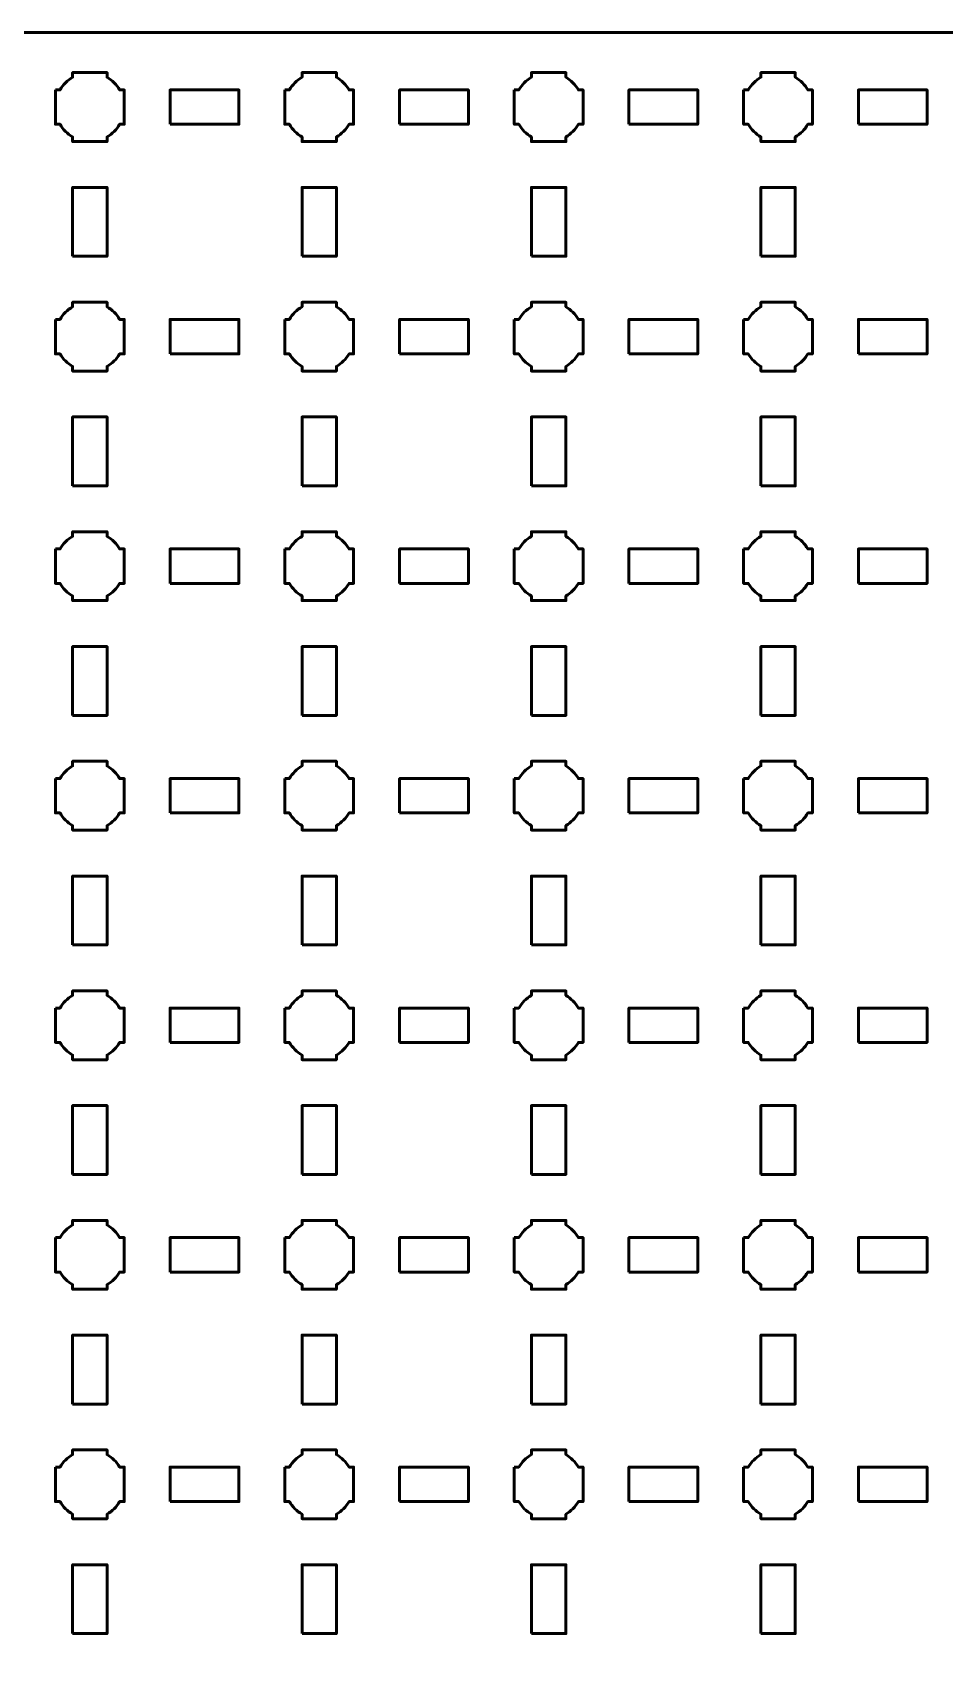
# Model space of a CAD drawing. Header units: centimetres. Extents: x -40.1 to 19.1, y -44.5 to 14.8.
# Drawn here: x 4 to 11.95, y 0.65 to 14.8 of the extents above; entities that cross this region are included whole.
import ezdxf

# ---------------------------------------------------------------- set-up
doc = ezdxf.new("R2010")
doc.units = ezdxf.units.CM
doc.header["$MEASUREMENT"] = 0
doc.layers.add('Layer 1', color=7, linetype='Continuous')

msp = doc.modelspace()

# ---------------------------------------------------------------- linework, layer by layer
at = {"layer": 'Layer 1', "color": 250, "lineweight": 53}
for points in [[(5.2, 14), (5.8, 14), (5.8, 14.3), (5.2, 14.3), (5.2, 14)], [(7.2, 14), (7.8, 14), (7.8, 14.3), (7.2, 14.3), (7.2, 14)], [(9.2, 14), (9.8, 14), (9.8, 14.3), (9.2, 14.3), (9.2, 14)], [(11.2, 14), (11.8, 14), (11.8, 14.3), (11.2, 14.3), (11.2, 14)], [(4.35, 12.85), (4.65, 12.85), (4.65, 13.45), (4.35, 13.45), (4.35, 12.85)], [(6.35, 12.85), (6.65, 12.85), (6.65, 13.45), (6.35, 13.45), (6.35, 12.85)], [(8.35, 12.85), (8.65, 12.85), (8.65, 13.45), (8.35, 13.45), (8.35, 12.85)], [(10.35, 12.85), (10.65, 12.85), (10.65, 13.45), (10.35, 13.45), (10.35, 12.85)], [(5.2, 12), (5.8, 12), (5.8, 12.3), (5.2, 12.3), (5.2, 12)], [(7.2, 12), (7.8, 12), (7.8, 12.3), (7.2, 12.3), (7.2, 12)], [(9.2, 12), (9.8, 12), (9.8, 12.3), (9.2, 12.3), (9.2, 12)], [(11.2, 12), (11.8, 12), (11.8, 12.3), (11.2, 12.3), (11.2, 12)], [(4.35, 10.85), (4.65, 10.85), (4.65, 11.45), (4.35, 11.45), (4.35, 10.85)], [(6.35, 10.85), (6.65, 10.85), (6.65, 11.45), (6.35, 11.45), (6.35, 10.85)], [(8.35, 10.85), (8.65, 10.85), (8.65, 11.45), (8.35, 11.45), (8.35, 10.85)], [(10.35, 10.85), (10.65, 10.85), (10.65, 11.45), (10.35, 11.45), (10.35, 10.85)], [(5.2, 10), (5.8, 10), (5.8, 10.3), (5.2, 10.3), (5.2, 10)], [(7.2, 10), (7.8, 10), (7.8, 10.3), (7.2, 10.3), (7.2, 10)], [(9.2, 10), (9.8, 10), (9.8, 10.3), (9.2, 10.3), (9.2, 10)], [(11.2, 10), (11.8, 10), (11.8, 10.3), (11.2, 10.3), (11.2, 10)], [(4.35, 8.85), (4.65, 8.85), (4.65, 9.45), (4.35, 9.45), (4.35, 8.85)], [(6.35, 8.85), (6.65, 8.85), (6.65, 9.45), (6.35, 9.45), (6.35, 8.85)], [(8.35, 8.85), (8.65, 8.85), (8.65, 9.45), (8.35, 9.45), (8.35, 8.85)], [(10.35, 8.85), (10.65, 8.85), (10.65, 9.45), (10.35, 9.45), (10.35, 8.85)], [(5.2, 8), (5.8, 8), (5.8, 8.3), (5.2, 8.3), (5.2, 8)], [(7.2, 8), (7.8, 8), (7.8, 8.3), (7.2, 8.3), (7.2, 8)], [(9.2, 8), (9.8, 8), (9.8, 8.3), (9.2, 8.3), (9.2, 8)], [(11.2, 8), (11.8, 8), (11.8, 8.3), (11.2, 8.3), (11.2, 8)], [(4.35, 6.85), (4.65, 6.85), (4.65, 7.45), (4.35, 7.45), (4.35, 6.85)], [(6.35, 6.85), (6.65, 6.85), (6.65, 7.45), (6.35, 7.45), (6.35, 6.85)], [(8.35, 6.85), (8.65, 6.85), (8.65, 7.45), (8.35, 7.45), (8.35, 6.85)], [(10.35, 6.85), (10.65, 6.85), (10.65, 7.45), (10.35, 7.45), (10.35, 6.85)], [(5.2, 6), (5.8, 6), (5.8, 6.3), (5.2, 6.3), (5.2, 6)], [(7.2, 6), (7.8, 6), (7.8, 6.3), (7.2, 6.3), (7.2, 6)], [(9.2, 6), (9.8, 6), (9.8, 6.3), (9.2, 6.3), (9.2, 6)], [(11.2, 6), (11.8, 6), (11.8, 6.3), (11.2, 6.3), (11.2, 6)], [(4.35, 4.85), (4.65, 4.85), (4.65, 5.45), (4.35, 5.45), (4.35, 4.85)], [(6.35, 4.85), (6.65, 4.85), (6.65, 5.45), (6.35, 5.45), (6.35, 4.85)], [(8.35, 4.85), (8.65, 4.85), (8.65, 5.45), (8.35, 5.45), (8.35, 4.85)], [(10.35, 4.85), (10.65, 4.85), (10.65, 5.45), (10.35, 5.45), (10.35, 4.85)], [(5.2, 4), (5.8, 4), (5.8, 4.3), (5.2, 4.3), (5.2, 4)], [(7.2, 4), (7.8, 4), (7.8, 4.3), (7.2, 4.3), (7.2, 4)], [(9.2, 4), (9.8, 4), (9.8, 4.3), (9.2, 4.3), (9.2, 4)], [(11.2, 4), (11.8, 4), (11.8, 4.3), (11.2, 4.3), (11.2, 4)], [(4.35, 2.85), (4.65, 2.85), (4.65, 3.45), (4.35, 3.45), (4.35, 2.85)], [(6.35, 2.85), (6.65, 2.85), (6.65, 3.45), (6.35, 3.45), (6.35, 2.85)], [(8.35, 2.85), (8.65, 2.85), (8.65, 3.45), (8.35, 3.45), (8.35, 2.85)], [(10.35, 2.85), (10.65, 2.85), (10.65, 3.45), (10.35, 3.45), (10.35, 2.85)], [(5.2, 2), (5.8, 2), (5.8, 2.3), (5.2, 2.3), (5.2, 2)], [(7.2, 2), (7.8, 2), (7.8, 2.3), (7.2, 2.3), (7.2, 2)], [(9.2, 2), (9.8, 2), (9.8, 2.3), (9.2, 2.3), (9.2, 2)], [(11.2, 2), (11.8, 2), (11.8, 2.3), (11.2, 2.3), (11.2, 2)], [(4.35, 0.85), (4.65, 0.85), (4.65, 1.45), (4.35, 1.45), (4.35, 0.85)], [(6.35, 0.85), (6.65, 0.85), (6.65, 1.45), (6.35, 1.45), (6.35, 0.85)], [(8.35, 0.85), (8.65, 0.85), (8.65, 1.45), (8.35, 1.45), (8.35, 0.85)], [(10.35, 0.85), (10.65, 0.85), (10.65, 1.45), (10.35, 1.45), (10.35, 0.85)]]:
    msp.add_lwpolyline(points, close=True, dxfattribs=at)
msp.add_open_spline([(-40.15, -44), (-40.15, -44), (-40.15, 14.3), (-40.15, 14.3), (-40.15, 14.3), (-40.15, 14.57609), (-39.92609, 14.8), (-39.65, 14.8), (-39.65, 14.8), (-39.65, 14.8), (18.65, 14.8), (18.65, 14.8), (18.65, 14.8), (18.92609, 14.8), (19.15, 14.57609), (19.15, 14.3), (19.15, 14.3), (19.15, 14.3), (19.15, -44), (19.15, -44), (19.15, -44), (19.15, -44.27609), (18.92609, -44.5), (18.65, -44.5), (18.65, -44.5), (18.65, -44.5), (-39.65, -44.5), (-39.65, -44.5), (-39.65, -44.5), (-39.92609, -44.5), (-40.15, -44.27609), (-40.15, -44)], degree=3, knots=[0, 0, 0, 0, 0.125, 0.125, 0.125, 0.125, 0.25, 0.25, 0.25, 0.25, 0.375, 0.375, 0.375, 0.375, 0.5, 0.5, 0.5, 0.5, 0.625, 0.625, 0.625, 0.625, 0.75, 0.75, 0.75, 0.75, 0.875, 0.875, 0.875, 0.875, 1, 1, 1, 1], dxfattribs=at)
at = {"layer": 'Layer 1', "lineweight": 53}
for points in [[(4.2, 14.3), (4.2, 14.3), (4.24015, 14.3), (4.24015, 14.3), (4.24015, 14.3), (4.2665, 14.34553), (4.30447, 14.3835), (4.35, 14.40985), (4.35, 14.40985), (4.35, 14.40985), (4.35, 14.45), (4.35, 14.45), (4.35, 14.45), (4.35, 14.45), (4.5, 14.45), (4.5, 14.45), (4.5, 14.45), (4.5, 14.45), (4.65, 14.45), (4.65, 14.45), (4.65, 14.45), (4.65, 14.45), (4.65, 14.40985), (4.65, 14.40985), (4.65, 14.40985), (4.69553, 14.3835), (4.7335, 14.34553), (4.75985, 14.3), (4.75985, 14.3), (4.75985, 14.3), (4.8, 14.3), (4.8, 14.3), (4.8, 14.3), (4.8, 14.3), (4.8, 14.15), (4.8, 14.15), (4.8, 14.15), (4.8, 14.15), (4.8, 14), (4.8, 14), (4.8, 14), (4.8, 14), (4.75985, 14), (4.75985, 14), (4.75985, 14), (4.7335, 13.95447), (4.69553, 13.9165), (4.65, 13.89015), (4.65, 13.89015), (4.65, 13.89015), (4.65, 13.85), (4.65, 13.85), (4.65, 13.85), (4.65, 13.85), (4.5, 13.85), (4.5, 13.85), (4.5, 13.85), (4.5, 13.85), (4.35, 13.85), (4.35, 13.85), (4.35, 13.85), (4.35, 13.85), (4.35, 13.89015), (4.35, 13.89015), (4.35, 13.89015), (4.30447, 13.9165), (4.2665, 13.95447), (4.24015, 14), (4.24015, 14), (4.24015, 14), (4.2, 14), (4.2, 14), (4.2, 14), (4.2, 14), (4.2, 14.15), (4.2, 14.15), (4.2, 14.15), (4.2, 14.15), (4.2, 14.3), (4.2, 14.3)], [(6.2, 14.3), (6.2, 14.3), (6.24015, 14.3), (6.24015, 14.3), (6.24015, 14.3), (6.2665, 14.34553), (6.30447, 14.3835), (6.35, 14.40985), (6.35, 14.40985), (6.35, 14.40985), (6.35, 14.45), (6.35, 14.45), (6.35, 14.45), (6.35, 14.45), (6.5, 14.45), (6.5, 14.45), (6.5, 14.45), (6.5, 14.45), (6.65, 14.45), (6.65, 14.45), (6.65, 14.45), (6.65, 14.45), (6.65, 14.40985), (6.65, 14.40985), (6.65, 14.40985), (6.69553, 14.3835), (6.7335, 14.34553), (6.75985, 14.3), (6.75985, 14.3), (6.75985, 14.3), (6.8, 14.3), (6.8, 14.3), (6.8, 14.3), (6.8, 14.3), (6.8, 14.15), (6.8, 14.15), (6.8, 14.15), (6.8, 14.15), (6.8, 14), (6.8, 14), (6.8, 14), (6.8, 14), (6.75985, 14), (6.75985, 14), (6.75985, 14), (6.7335, 13.95447), (6.69553, 13.9165), (6.65, 13.89015), (6.65, 13.89015), (6.65, 13.89015), (6.65, 13.85), (6.65, 13.85), (6.65, 13.85), (6.65, 13.85), (6.5, 13.85), (6.5, 13.85), (6.5, 13.85), (6.5, 13.85), (6.35, 13.85), (6.35, 13.85), (6.35, 13.85), (6.35, 13.85), (6.35, 13.89015), (6.35, 13.89015), (6.35, 13.89015), (6.30447, 13.9165), (6.2665, 13.95447), (6.24015, 14), (6.24015, 14), (6.24015, 14), (6.2, 14), (6.2, 14), (6.2, 14), (6.2, 14), (6.2, 14.15), (6.2, 14.15), (6.2, 14.15), (6.2, 14.15), (6.2, 14.3), (6.2, 14.3)], [(8.2, 14.3), (8.2, 14.3), (8.24015, 14.3), (8.24015, 14.3), (8.24015, 14.3), (8.2665, 14.34553), (8.30447, 14.3835), (8.35, 14.40985), (8.35, 14.40985), (8.35, 14.40985), (8.35, 14.45), (8.35, 14.45), (8.35, 14.45), (8.35, 14.45), (8.5, 14.45), (8.5, 14.45), (8.5, 14.45), (8.5, 14.45), (8.65, 14.45), (8.65, 14.45), (8.65, 14.45), (8.65, 14.45), (8.65, 14.40985), (8.65, 14.40985), (8.65, 14.40985), (8.69553, 14.3835), (8.7335, 14.34553), (8.75985, 14.3), (8.75985, 14.3), (8.75985, 14.3), (8.8, 14.3), (8.8, 14.3), (8.8, 14.3), (8.8, 14.3), (8.8, 14.15), (8.8, 14.15), (8.8, 14.15), (8.8, 14.15), (8.8, 14), (8.8, 14), (8.8, 14), (8.8, 14), (8.75985, 14), (8.75985, 14), (8.75985, 14), (8.7335, 13.95447), (8.69553, 13.9165), (8.65, 13.89015), (8.65, 13.89015), (8.65, 13.89015), (8.65, 13.85), (8.65, 13.85), (8.65, 13.85), (8.65, 13.85), (8.5, 13.85), (8.5, 13.85), (8.5, 13.85), (8.5, 13.85), (8.35, 13.85), (8.35, 13.85), (8.35, 13.85), (8.35, 13.85), (8.35, 13.89015), (8.35, 13.89015), (8.35, 13.89015), (8.30447, 13.9165), (8.2665, 13.95447), (8.24015, 14), (8.24015, 14), (8.24015, 14), (8.2, 14), (8.2, 14), (8.2, 14), (8.2, 14), (8.2, 14.15), (8.2, 14.15), (8.2, 14.15), (8.2, 14.15), (8.2, 14.3), (8.2, 14.3)], [(10.2, 14.3), (10.2, 14.3), (10.24015, 14.3), (10.24015, 14.3), (10.24015, 14.3), (10.2665, 14.34553), (10.30447, 14.3835), (10.35, 14.40985), (10.35, 14.40985), (10.35, 14.40985), (10.35, 14.45), (10.35, 14.45), (10.35, 14.45), (10.35, 14.45), (10.5, 14.45), (10.5, 14.45), (10.5, 14.45), (10.5, 14.45), (10.65, 14.45), (10.65, 14.45), (10.65, 14.45), (10.65, 14.45), (10.65, 14.40985), (10.65, 14.40985), (10.65, 14.40985), (10.69553, 14.3835), (10.7335, 14.34553), (10.75985, 14.3), (10.75985, 14.3), (10.75985, 14.3), (10.8, 14.3), (10.8, 14.3), (10.8, 14.3), (10.8, 14.3), (10.8, 14.15), (10.8, 14.15), (10.8, 14.15), (10.8, 14.15), (10.8, 14), (10.8, 14), (10.8, 14), (10.8, 14), (10.75985, 14), (10.75985, 14), (10.75985, 14), (10.7335, 13.95447), (10.69553, 13.9165), (10.65, 13.89015), (10.65, 13.89015), (10.65, 13.89015), (10.65, 13.85), (10.65, 13.85), (10.65, 13.85), (10.65, 13.85), (10.5, 13.85), (10.5, 13.85), (10.5, 13.85), (10.5, 13.85), (10.35, 13.85), (10.35, 13.85), (10.35, 13.85), (10.35, 13.85), (10.35, 13.89015), (10.35, 13.89015), (10.35, 13.89015), (10.30447, 13.9165), (10.2665, 13.95447), (10.24015, 14), (10.24015, 14), (10.24015, 14), (10.2, 14), (10.2, 14), (10.2, 14), (10.2, 14), (10.2, 14.15), (10.2, 14.15), (10.2, 14.15), (10.2, 14.15), (10.2, 14.3), (10.2, 14.3)], [(4.2, 12.3), (4.2, 12.3), (4.24015, 12.3), (4.24015, 12.3), (4.24015, 12.3), (4.2665, 12.34553), (4.30447, 12.3835), (4.35, 12.40985), (4.35, 12.40985), (4.35, 12.40985), (4.35, 12.45), (4.35, 12.45), (4.35, 12.45), (4.35, 12.45), (4.5, 12.45), (4.5, 12.45), (4.5, 12.45), (4.5, 12.45), (4.65, 12.45), (4.65, 12.45), (4.65, 12.45), (4.65, 12.45), (4.65, 12.40985), (4.65, 12.40985), (4.65, 12.40985), (4.69553, 12.3835), (4.7335, 12.34553), (4.75985, 12.3), (4.75985, 12.3), (4.75985, 12.3), (4.8, 12.3), (4.8, 12.3), (4.8, 12.3), (4.8, 12.3), (4.8, 12.15), (4.8, 12.15), (4.8, 12.15), (4.8, 12.15), (4.8, 12), (4.8, 12), (4.8, 12), (4.8, 12), (4.75985, 12), (4.75985, 12), (4.75985, 12), (4.7335, 11.95447), (4.69553, 11.9165), (4.65, 11.89015), (4.65, 11.89015), (4.65, 11.89015), (4.65, 11.85), (4.65, 11.85), (4.65, 11.85), (4.65, 11.85), (4.5, 11.85), (4.5, 11.85), (4.5, 11.85), (4.5, 11.85), (4.35, 11.85), (4.35, 11.85), (4.35, 11.85), (4.35, 11.85), (4.35, 11.89015), (4.35, 11.89015), (4.35, 11.89015), (4.30447, 11.9165), (4.2665, 11.95447), (4.24015, 12), (4.24015, 12), (4.24015, 12), (4.2, 12), (4.2, 12), (4.2, 12), (4.2, 12), (4.2, 12.15), (4.2, 12.15), (4.2, 12.15), (4.2, 12.15), (4.2, 12.3), (4.2, 12.3)], [(6.2, 12.3), (6.2, 12.3), (6.24015, 12.3), (6.24015, 12.3), (6.24015, 12.3), (6.2665, 12.34553), (6.30447, 12.3835), (6.35, 12.40985), (6.35, 12.40985), (6.35, 12.40985), (6.35, 12.45), (6.35, 12.45), (6.35, 12.45), (6.35, 12.45), (6.5, 12.45), (6.5, 12.45), (6.5, 12.45), (6.5, 12.45), (6.65, 12.45), (6.65, 12.45), (6.65, 12.45), (6.65, 12.45), (6.65, 12.40985), (6.65, 12.40985), (6.65, 12.40985), (6.69553, 12.3835), (6.7335, 12.34553), (6.75985, 12.3), (6.75985, 12.3), (6.75985, 12.3), (6.8, 12.3), (6.8, 12.3), (6.8, 12.3), (6.8, 12.3), (6.8, 12.15), (6.8, 12.15), (6.8, 12.15), (6.8, 12.15), (6.8, 12), (6.8, 12), (6.8, 12), (6.8, 12), (6.75985, 12), (6.75985, 12), (6.75985, 12), (6.7335, 11.95447), (6.69553, 11.9165), (6.65, 11.89015), (6.65, 11.89015), (6.65, 11.89015), (6.65, 11.85), (6.65, 11.85), (6.65, 11.85), (6.65, 11.85), (6.5, 11.85), (6.5, 11.85), (6.5, 11.85), (6.5, 11.85), (6.35, 11.85), (6.35, 11.85), (6.35, 11.85), (6.35, 11.85), (6.35, 11.89015), (6.35, 11.89015), (6.35, 11.89015), (6.30447, 11.9165), (6.2665, 11.95447), (6.24015, 12), (6.24015, 12), (6.24015, 12), (6.2, 12), (6.2, 12), (6.2, 12), (6.2, 12), (6.2, 12.15), (6.2, 12.15), (6.2, 12.15), (6.2, 12.15), (6.2, 12.3), (6.2, 12.3)], [(8.2, 12.3), (8.2, 12.3), (8.24015, 12.3), (8.24015, 12.3), (8.24015, 12.3), (8.2665, 12.34553), (8.30447, 12.3835), (8.35, 12.40985), (8.35, 12.40985), (8.35, 12.40985), (8.35, 12.45), (8.35, 12.45), (8.35, 12.45), (8.35, 12.45), (8.5, 12.45), (8.5, 12.45), (8.5, 12.45), (8.5, 12.45), (8.65, 12.45), (8.65, 12.45), (8.65, 12.45), (8.65, 12.45), (8.65, 12.40985), (8.65, 12.40985), (8.65, 12.40985), (8.69553, 12.3835), (8.7335, 12.34553), (8.75985, 12.3), (8.75985, 12.3), (8.75985, 12.3), (8.8, 12.3), (8.8, 12.3), (8.8, 12.3), (8.8, 12.3), (8.8, 12.15), (8.8, 12.15), (8.8, 12.15), (8.8, 12.15), (8.8, 12), (8.8, 12), (8.8, 12), (8.8, 12), (8.75985, 12), (8.75985, 12), (8.75985, 12), (8.7335, 11.95447), (8.69553, 11.9165), (8.65, 11.89015), (8.65, 11.89015), (8.65, 11.89015), (8.65, 11.85), (8.65, 11.85), (8.65, 11.85), (8.65, 11.85), (8.5, 11.85), (8.5, 11.85), (8.5, 11.85), (8.5, 11.85), (8.35, 11.85), (8.35, 11.85), (8.35, 11.85), (8.35, 11.85), (8.35, 11.89015), (8.35, 11.89015), (8.35, 11.89015), (8.30447, 11.9165), (8.2665, 11.95447), (8.24015, 12), (8.24015, 12), (8.24015, 12), (8.2, 12), (8.2, 12), (8.2, 12), (8.2, 12), (8.2, 12.15), (8.2, 12.15), (8.2, 12.15), (8.2, 12.15), (8.2, 12.3), (8.2, 12.3)], [(10.2, 12.3), (10.2, 12.3), (10.24015, 12.3), (10.24015, 12.3), (10.24015, 12.3), (10.2665, 12.34553), (10.30447, 12.3835), (10.35, 12.40985), (10.35, 12.40985), (10.35, 12.40985), (10.35, 12.45), (10.35, 12.45), (10.35, 12.45), (10.35, 12.45), (10.5, 12.45), (10.5, 12.45), (10.5, 12.45), (10.5, 12.45), (10.65, 12.45), (10.65, 12.45), (10.65, 12.45), (10.65, 12.45), (10.65, 12.40985), (10.65, 12.40985), (10.65, 12.40985), (10.69553, 12.3835), (10.7335, 12.34553), (10.75985, 12.3), (10.75985, 12.3), (10.75985, 12.3), (10.8, 12.3), (10.8, 12.3), (10.8, 12.3), (10.8, 12.3), (10.8, 12.15), (10.8, 12.15), (10.8, 12.15), (10.8, 12.15), (10.8, 12), (10.8, 12), (10.8, 12), (10.8, 12), (10.75985, 12), (10.75985, 12), (10.75985, 12), (10.7335, 11.95447), (10.69553, 11.9165), (10.65, 11.89015), (10.65, 11.89015), (10.65, 11.89015), (10.65, 11.85), (10.65, 11.85), (10.65, 11.85), (10.65, 11.85), (10.5, 11.85), (10.5, 11.85), (10.5, 11.85), (10.5, 11.85), (10.35, 11.85), (10.35, 11.85), (10.35, 11.85), (10.35, 11.85), (10.35, 11.89015), (10.35, 11.89015), (10.35, 11.89015), (10.30447, 11.9165), (10.2665, 11.95447), (10.24015, 12), (10.24015, 12), (10.24015, 12), (10.2, 12), (10.2, 12), (10.2, 12), (10.2, 12), (10.2, 12.15), (10.2, 12.15), (10.2, 12.15), (10.2, 12.15), (10.2, 12.3), (10.2, 12.3)], [(4.2, 10.3), (4.2, 10.3), (4.24015, 10.3), (4.24015, 10.3), (4.24015, 10.3), (4.2665, 10.34553), (4.30447, 10.3835), (4.35, 10.40985), (4.35, 10.40985), (4.35, 10.40985), (4.35, 10.45), (4.35, 10.45), (4.35, 10.45), (4.35, 10.45), (4.5, 10.45), (4.5, 10.45), (4.5, 10.45), (4.5, 10.45), (4.65, 10.45), (4.65, 10.45), (4.65, 10.45), (4.65, 10.45), (4.65, 10.40985), (4.65, 10.40985), (4.65, 10.40985), (4.69553, 10.3835), (4.7335, 10.34553), (4.75985, 10.3), (4.75985, 10.3), (4.75985, 10.3), (4.8, 10.3), (4.8, 10.3), (4.8, 10.3), (4.8, 10.3), (4.8, 10.15), (4.8, 10.15), (4.8, 10.15), (4.8, 10.15), (4.8, 10), (4.8, 10), (4.8, 10), (4.8, 10), (4.75985, 10), (4.75985, 10), (4.75985, 10), (4.7335, 9.95447), (4.69553, 9.9165), (4.65, 9.89015), (4.65, 9.89015), (4.65, 9.89015), (4.65, 9.85), (4.65, 9.85), (4.65, 9.85), (4.65, 9.85), (4.5, 9.85), (4.5, 9.85), (4.5, 9.85), (4.5, 9.85), (4.35, 9.85), (4.35, 9.85), (4.35, 9.85), (4.35, 9.85), (4.35, 9.89015), (4.35, 9.89015), (4.35, 9.89015), (4.30447, 9.9165), (4.2665, 9.95447), (4.24015, 10), (4.24015, 10), (4.24015, 10), (4.2, 10), (4.2, 10), (4.2, 10), (4.2, 10), (4.2, 10.15), (4.2, 10.15), (4.2, 10.15), (4.2, 10.15), (4.2, 10.3), (4.2, 10.3)], [(6.2, 10.3), (6.2, 10.3), (6.24015, 10.3), (6.24015, 10.3), (6.24015, 10.3), (6.2665, 10.34553), (6.30447, 10.3835), (6.35, 10.40985), (6.35, 10.40985), (6.35, 10.40985), (6.35, 10.45), (6.35, 10.45), (6.35, 10.45), (6.35, 10.45), (6.5, 10.45), (6.5, 10.45), (6.5, 10.45), (6.5, 10.45), (6.65, 10.45), (6.65, 10.45), (6.65, 10.45), (6.65, 10.45), (6.65, 10.40985), (6.65, 10.40985), (6.65, 10.40985), (6.69553, 10.3835), (6.7335, 10.34553), (6.75985, 10.3), (6.75985, 10.3), (6.75985, 10.3), (6.8, 10.3), (6.8, 10.3), (6.8, 10.3), (6.8, 10.3), (6.8, 10.15), (6.8, 10.15), (6.8, 10.15), (6.8, 10.15), (6.8, 10), (6.8, 10), (6.8, 10), (6.8, 10), (6.75985, 10), (6.75985, 10), (6.75985, 10), (6.7335, 9.95447), (6.69553, 9.9165), (6.65, 9.89015), (6.65, 9.89015), (6.65, 9.89015), (6.65, 9.85), (6.65, 9.85), (6.65, 9.85), (6.65, 9.85), (6.5, 9.85), (6.5, 9.85), (6.5, 9.85), (6.5, 9.85), (6.35, 9.85), (6.35, 9.85), (6.35, 9.85), (6.35, 9.85), (6.35, 9.89015), (6.35, 9.89015), (6.35, 9.89015), (6.30447, 9.9165), (6.2665, 9.95447), (6.24015, 10), (6.24015, 10), (6.24015, 10), (6.2, 10), (6.2, 10), (6.2, 10), (6.2, 10), (6.2, 10.15), (6.2, 10.15), (6.2, 10.15), (6.2, 10.15), (6.2, 10.3), (6.2, 10.3)], [(8.2, 10.3), (8.2, 10.3), (8.24015, 10.3), (8.24015, 10.3), (8.24015, 10.3), (8.2665, 10.34553), (8.30447, 10.3835), (8.35, 10.40985), (8.35, 10.40985), (8.35, 10.40985), (8.35, 10.45), (8.35, 10.45), (8.35, 10.45), (8.35, 10.45), (8.5, 10.45), (8.5, 10.45), (8.5, 10.45), (8.5, 10.45), (8.65, 10.45), (8.65, 10.45), (8.65, 10.45), (8.65, 10.45), (8.65, 10.40985), (8.65, 10.40985), (8.65, 10.40985), (8.69553, 10.3835), (8.7335, 10.34553), (8.75985, 10.3), (8.75985, 10.3), (8.75985, 10.3), (8.8, 10.3), (8.8, 10.3), (8.8, 10.3), (8.8, 10.3), (8.8, 10.15), (8.8, 10.15), (8.8, 10.15), (8.8, 10.15), (8.8, 10), (8.8, 10), (8.8, 10), (8.8, 10), (8.75985, 10), (8.75985, 10), (8.75985, 10), (8.7335, 9.95447), (8.69553, 9.9165), (8.65, 9.89015), (8.65, 9.89015), (8.65, 9.89015), (8.65, 9.85), (8.65, 9.85), (8.65, 9.85), (8.65, 9.85), (8.5, 9.85), (8.5, 9.85), (8.5, 9.85), (8.5, 9.85), (8.35, 9.85), (8.35, 9.85), (8.35, 9.85), (8.35, 9.85), (8.35, 9.89015), (8.35, 9.89015), (8.35, 9.89015), (8.30447, 9.9165), (8.2665, 9.95447), (8.24015, 10), (8.24015, 10), (8.24015, 10), (8.2, 10), (8.2, 10), (8.2, 10), (8.2, 10), (8.2, 10.15), (8.2, 10.15), (8.2, 10.15), (8.2, 10.15), (8.2, 10.3), (8.2, 10.3)], [(10.2, 10.3), (10.2, 10.3), (10.24015, 10.3), (10.24015, 10.3), (10.24015, 10.3), (10.2665, 10.34553), (10.30447, 10.3835), (10.35, 10.40985), (10.35, 10.40985), (10.35, 10.40985), (10.35, 10.45), (10.35, 10.45), (10.35, 10.45), (10.35, 10.45), (10.5, 10.45), (10.5, 10.45), (10.5, 10.45), (10.5, 10.45), (10.65, 10.45), (10.65, 10.45), (10.65, 10.45), (10.65, 10.45), (10.65, 10.40985), (10.65, 10.40985), (10.65, 10.40985), (10.69553, 10.3835), (10.7335, 10.34553), (10.75985, 10.3), (10.75985, 10.3), (10.75985, 10.3), (10.8, 10.3), (10.8, 10.3), (10.8, 10.3), (10.8, 10.3), (10.8, 10.15), (10.8, 10.15), (10.8, 10.15), (10.8, 10.15), (10.8, 10), (10.8, 10), (10.8, 10), (10.8, 10), (10.75985, 10), (10.75985, 10), (10.75985, 10), (10.7335, 9.95447), (10.69553, 9.9165), (10.65, 9.89015), (10.65, 9.89015), (10.65, 9.89015), (10.65, 9.85), (10.65, 9.85), (10.65, 9.85), (10.65, 9.85), (10.5, 9.85), (10.5, 9.85), (10.5, 9.85), (10.5, 9.85), (10.35, 9.85), (10.35, 9.85), (10.35, 9.85), (10.35, 9.85), (10.35, 9.89015), (10.35, 9.89015), (10.35, 9.89015), (10.30447, 9.9165), (10.2665, 9.95447), (10.24015, 10), (10.24015, 10), (10.24015, 10), (10.2, 10), (10.2, 10), (10.2, 10), (10.2, 10), (10.2, 10.15), (10.2, 10.15), (10.2, 10.15), (10.2, 10.15), (10.2, 10.3), (10.2, 10.3)], [(4.2, 8.3), (4.2, 8.3), (4.24015, 8.3), (4.24015, 8.3), (4.24015, 8.3), (4.2665, 8.34553), (4.30447, 8.3835), (4.35, 8.40985), (4.35, 8.40985), (4.35, 8.40985), (4.35, 8.45), (4.35, 8.45), (4.35, 8.45), (4.35, 8.45), (4.5, 8.45), (4.5, 8.45), (4.5, 8.45), (4.5, 8.45), (4.65, 8.45), (4.65, 8.45), (4.65, 8.45), (4.65, 8.45), (4.65, 8.40985), (4.65, 8.40985), (4.65, 8.40985), (4.69553, 8.3835), (4.7335, 8.34553), (4.75985, 8.3), (4.75985, 8.3), (4.75985, 8.3), (4.8, 8.3), (4.8, 8.3), (4.8, 8.3), (4.8, 8.3), (4.8, 8.15), (4.8, 8.15), (4.8, 8.15), (4.8, 8.15), (4.8, 8), (4.8, 8), (4.8, 8), (4.8, 8), (4.75985, 8), (4.75985, 8), (4.75985, 8), (4.7335, 7.95447), (4.69553, 7.9165), (4.65, 7.89015), (4.65, 7.89015), (4.65, 7.89015), (4.65, 7.85), (4.65, 7.85), (4.65, 7.85), (4.65, 7.85), (4.5, 7.85), (4.5, 7.85), (4.5, 7.85), (4.5, 7.85), (4.35, 7.85), (4.35, 7.85), (4.35, 7.85), (4.35, 7.85), (4.35, 7.89015), (4.35, 7.89015), (4.35, 7.89015), (4.30447, 7.9165), (4.2665, 7.95447), (4.24015, 8), (4.24015, 8), (4.24015, 8), (4.2, 8), (4.2, 8), (4.2, 8), (4.2, 8), (4.2, 8.15), (4.2, 8.15), (4.2, 8.15), (4.2, 8.15), (4.2, 8.3), (4.2, 8.3)], [(6.2, 8.3), (6.2, 8.3), (6.24015, 8.3), (6.24015, 8.3), (6.24015, 8.3), (6.2665, 8.34553), (6.30447, 8.3835), (6.35, 8.40985), (6.35, 8.40985), (6.35, 8.40985), (6.35, 8.45), (6.35, 8.45), (6.35, 8.45), (6.35, 8.45), (6.5, 8.45), (6.5, 8.45), (6.5, 8.45), (6.5, 8.45), (6.65, 8.45), (6.65, 8.45), (6.65, 8.45), (6.65, 8.45), (6.65, 8.40985), (6.65, 8.40985), (6.65, 8.40985), (6.69553, 8.3835), (6.7335, 8.34553), (6.75985, 8.3), (6.75985, 8.3), (6.75985, 8.3), (6.8, 8.3), (6.8, 8.3), (6.8, 8.3), (6.8, 8.3), (6.8, 8.15), (6.8, 8.15), (6.8, 8.15), (6.8, 8.15), (6.8, 8), (6.8, 8), (6.8, 8), (6.8, 8), (6.75985, 8), (6.75985, 8), (6.75985, 8), (6.7335, 7.95447), (6.69553, 7.9165), (6.65, 7.89015), (6.65, 7.89015), (6.65, 7.89015), (6.65, 7.85), (6.65, 7.85), (6.65, 7.85), (6.65, 7.85), (6.5, 7.85), (6.5, 7.85), (6.5, 7.85), (6.5, 7.85), (6.35, 7.85), (6.35, 7.85), (6.35, 7.85), (6.35, 7.85), (6.35, 7.89015), (6.35, 7.89015), (6.35, 7.89015), (6.30447, 7.9165), (6.2665, 7.95447), (6.24015, 8), (6.24015, 8), (6.24015, 8), (6.2, 8), (6.2, 8), (6.2, 8), (6.2, 8), (6.2, 8.15), (6.2, 8.15), (6.2, 8.15), (6.2, 8.15), (6.2, 8.3), (6.2, 8.3)], [(8.2, 8.3), (8.2, 8.3), (8.24015, 8.3), (8.24015, 8.3), (8.24015, 8.3), (8.2665, 8.34553), (8.30447, 8.3835), (8.35, 8.40985), (8.35, 8.40985), (8.35, 8.40985), (8.35, 8.45), (8.35, 8.45), (8.35, 8.45), (8.35, 8.45), (8.5, 8.45), (8.5, 8.45), (8.5, 8.45), (8.5, 8.45), (8.65, 8.45), (8.65, 8.45), (8.65, 8.45), (8.65, 8.45), (8.65, 8.40985), (8.65, 8.40985), (8.65, 8.40985), (8.69553, 8.3835), (8.7335, 8.34553), (8.75985, 8.3), (8.75985, 8.3), (8.75985, 8.3), (8.8, 8.3), (8.8, 8.3), (8.8, 8.3), (8.8, 8.3), (8.8, 8.15), (8.8, 8.15), (8.8, 8.15), (8.8, 8.15), (8.8, 8), (8.8, 8), (8.8, 8), (8.8, 8), (8.75985, 8), (8.75985, 8), (8.75985, 8), (8.7335, 7.95447), (8.69553, 7.9165), (8.65, 7.89015), (8.65, 7.89015), (8.65, 7.89015), (8.65, 7.85), (8.65, 7.85), (8.65, 7.85), (8.65, 7.85), (8.5, 7.85), (8.5, 7.85), (8.5, 7.85), (8.5, 7.85), (8.35, 7.85), (8.35, 7.85), (8.35, 7.85), (8.35, 7.85), (8.35, 7.89015), (8.35, 7.89015), (8.35, 7.89015), (8.30447, 7.9165), (8.2665, 7.95447), (8.24015, 8), (8.24015, 8), (8.24015, 8), (8.2, 8), (8.2, 8), (8.2, 8), (8.2, 8), (8.2, 8.15), (8.2, 8.15), (8.2, 8.15), (8.2, 8.15), (8.2, 8.3), (8.2, 8.3)], [(10.2, 8.3), (10.2, 8.3), (10.24015, 8.3), (10.24015, 8.3), (10.24015, 8.3), (10.2665, 8.34553), (10.30447, 8.3835), (10.35, 8.40985), (10.35, 8.40985), (10.35, 8.40985), (10.35, 8.45), (10.35, 8.45), (10.35, 8.45), (10.35, 8.45), (10.5, 8.45), (10.5, 8.45), (10.5, 8.45), (10.5, 8.45), (10.65, 8.45), (10.65, 8.45), (10.65, 8.45), (10.65, 8.45), (10.65, 8.40985), (10.65, 8.40985), (10.65, 8.40985), (10.69553, 8.3835), (10.7335, 8.34553), (10.75985, 8.3), (10.75985, 8.3), (10.75985, 8.3), (10.8, 8.3), (10.8, 8.3), (10.8, 8.3), (10.8, 8.3), (10.8, 8.15), (10.8, 8.15), (10.8, 8.15), (10.8, 8.15), (10.8, 8), (10.8, 8), (10.8, 8), (10.8, 8), (10.75985, 8), (10.75985, 8), (10.75985, 8), (10.7335, 7.95447), (10.69553, 7.9165), (10.65, 7.89015), (10.65, 7.89015), (10.65, 7.89015), (10.65, 7.85), (10.65, 7.85), (10.65, 7.85), (10.65, 7.85), (10.5, 7.85), (10.5, 7.85), (10.5, 7.85), (10.5, 7.85), (10.35, 7.85), (10.35, 7.85), (10.35, 7.85), (10.35, 7.85), (10.35, 7.89015), (10.35, 7.89015), (10.35, 7.89015), (10.30447, 7.9165), (10.2665, 7.95447), (10.24015, 8), (10.24015, 8), (10.24015, 8), (10.2, 8), (10.2, 8), (10.2, 8), (10.2, 8), (10.2, 8.15), (10.2, 8.15), (10.2, 8.15), (10.2, 8.15), (10.2, 8.3), (10.2, 8.3)], [(4.2, 6.3), (4.2, 6.3), (4.24015, 6.3), (4.24015, 6.3), (4.24015, 6.3), (4.2665, 6.34553), (4.30447, 6.3835), (4.35, 6.40985), (4.35, 6.40985), (4.35, 6.40985), (4.35, 6.45), (4.35, 6.45), (4.35, 6.45), (4.35, 6.45), (4.5, 6.45), (4.5, 6.45), (4.5, 6.45), (4.5, 6.45), (4.65, 6.45), (4.65, 6.45), (4.65, 6.45), (4.65, 6.45), (4.65, 6.40985), (4.65, 6.40985), (4.65, 6.40985), (4.69553, 6.3835), (4.7335, 6.34553), (4.75985, 6.3), (4.75985, 6.3), (4.75985, 6.3), (4.8, 6.3), (4.8, 6.3), (4.8, 6.3), (4.8, 6.3), (4.8, 6.15), (4.8, 6.15), (4.8, 6.15), (4.8, 6.15), (4.8, 6), (4.8, 6), (4.8, 6), (4.8, 6), (4.75985, 6), (4.75985, 6), (4.75985, 6), (4.7335, 5.95447), (4.69553, 5.9165), (4.65, 5.89015), (4.65, 5.89015), (4.65, 5.89015), (4.65, 5.85), (4.65, 5.85), (4.65, 5.85), (4.65, 5.85), (4.5, 5.85), (4.5, 5.85), (4.5, 5.85), (4.5, 5.85), (4.35, 5.85), (4.35, 5.85), (4.35, 5.85), (4.35, 5.85), (4.35, 5.89015), (4.35, 5.89015), (4.35, 5.89015), (4.30447, 5.9165), (4.2665, 5.95447), (4.24015, 6), (4.24015, 6), (4.24015, 6), (4.2, 6), (4.2, 6), (4.2, 6), (4.2, 6), (4.2, 6.15), (4.2, 6.15), (4.2, 6.15), (4.2, 6.15), (4.2, 6.3), (4.2, 6.3)], [(6.2, 6.3), (6.2, 6.3), (6.24015, 6.3), (6.24015, 6.3), (6.24015, 6.3), (6.2665, 6.34553), (6.30447, 6.3835), (6.35, 6.40985), (6.35, 6.40985), (6.35, 6.40985), (6.35, 6.45), (6.35, 6.45), (6.35, 6.45), (6.35, 6.45), (6.5, 6.45), (6.5, 6.45), (6.5, 6.45), (6.5, 6.45), (6.65, 6.45), (6.65, 6.45), (6.65, 6.45), (6.65, 6.45), (6.65, 6.40985), (6.65, 6.40985), (6.65, 6.40985), (6.69553, 6.3835), (6.7335, 6.34553), (6.75985, 6.3), (6.75985, 6.3), (6.75985, 6.3), (6.8, 6.3), (6.8, 6.3), (6.8, 6.3), (6.8, 6.3), (6.8, 6.15), (6.8, 6.15), (6.8, 6.15), (6.8, 6.15), (6.8, 6), (6.8, 6), (6.8, 6), (6.8, 6), (6.75985, 6), (6.75985, 6), (6.75985, 6), (6.7335, 5.95447), (6.69553, 5.9165), (6.65, 5.89015), (6.65, 5.89015), (6.65, 5.89015), (6.65, 5.85), (6.65, 5.85), (6.65, 5.85), (6.65, 5.85), (6.5, 5.85), (6.5, 5.85), (6.5, 5.85), (6.5, 5.85), (6.35, 5.85), (6.35, 5.85), (6.35, 5.85), (6.35, 5.85), (6.35, 5.89015), (6.35, 5.89015), (6.35, 5.89015), (6.30447, 5.9165), (6.2665, 5.95447), (6.24015, 6), (6.24015, 6), (6.24015, 6), (6.2, 6), (6.2, 6), (6.2, 6), (6.2, 6), (6.2, 6.15), (6.2, 6.15), (6.2, 6.15), (6.2, 6.15), (6.2, 6.3), (6.2, 6.3)], [(8.2, 6.3), (8.2, 6.3), (8.24015, 6.3), (8.24015, 6.3), (8.24015, 6.3), (8.2665, 6.34553), (8.30447, 6.3835), (8.35, 6.40985), (8.35, 6.40985), (8.35, 6.40985), (8.35, 6.45), (8.35, 6.45), (8.35, 6.45), (8.35, 6.45), (8.5, 6.45), (8.5, 6.45), (8.5, 6.45), (8.5, 6.45), (8.65, 6.45), (8.65, 6.45), (8.65, 6.45), (8.65, 6.45), (8.65, 6.40985), (8.65, 6.40985), (8.65, 6.40985), (8.69553, 6.3835), (8.7335, 6.34553), (8.75985, 6.3), (8.75985, 6.3), (8.75985, 6.3), (8.8, 6.3), (8.8, 6.3), (8.8, 6.3), (8.8, 6.3), (8.8, 6.15), (8.8, 6.15), (8.8, 6.15), (8.8, 6.15), (8.8, 6), (8.8, 6), (8.8, 6), (8.8, 6), (8.75985, 6), (8.75985, 6), (8.75985, 6), (8.7335, 5.95447), (8.69553, 5.9165), (8.65, 5.89015), (8.65, 5.89015), (8.65, 5.89015), (8.65, 5.85), (8.65, 5.85), (8.65, 5.85), (8.65, 5.85), (8.5, 5.85), (8.5, 5.85), (8.5, 5.85), (8.5, 5.85), (8.35, 5.85), (8.35, 5.85), (8.35, 5.85), (8.35, 5.85), (8.35, 5.89015), (8.35, 5.89015), (8.35, 5.89015), (8.30447, 5.9165), (8.2665, 5.95447), (8.24015, 6), (8.24015, 6), (8.24015, 6), (8.2, 6), (8.2, 6), (8.2, 6), (8.2, 6), (8.2, 6.15), (8.2, 6.15), (8.2, 6.15), (8.2, 6.15), (8.2, 6.3), (8.2, 6.3)], [(10.2, 6.3), (10.2, 6.3), (10.24015, 6.3), (10.24015, 6.3), (10.24015, 6.3), (10.2665, 6.34553), (10.30447, 6.3835), (10.35, 6.40985), (10.35, 6.40985), (10.35, 6.40985), (10.35, 6.45), (10.35, 6.45), (10.35, 6.45), (10.35, 6.45), (10.5, 6.45), (10.5, 6.45), (10.5, 6.45), (10.5, 6.45), (10.65, 6.45), (10.65, 6.45), (10.65, 6.45), (10.65, 6.45), (10.65, 6.40985), (10.65, 6.40985), (10.65, 6.40985), (10.69553, 6.3835), (10.7335, 6.34553), (10.75985, 6.3), (10.75985, 6.3), (10.75985, 6.3), (10.8, 6.3), (10.8, 6.3), (10.8, 6.3), (10.8, 6.3), (10.8, 6.15), (10.8, 6.15), (10.8, 6.15), (10.8, 6.15), (10.8, 6), (10.8, 6), (10.8, 6), (10.8, 6), (10.75985, 6), (10.75985, 6), (10.75985, 6), (10.7335, 5.95447), (10.69553, 5.9165), (10.65, 5.89015), (10.65, 5.89015), (10.65, 5.89015), (10.65, 5.85), (10.65, 5.85), (10.65, 5.85), (10.65, 5.85), (10.5, 5.85), (10.5, 5.85), (10.5, 5.85), (10.5, 5.85), (10.35, 5.85), (10.35, 5.85), (10.35, 5.85), (10.35, 5.85), (10.35, 5.89015), (10.35, 5.89015), (10.35, 5.89015), (10.30447, 5.9165), (10.2665, 5.95447), (10.24015, 6), (10.24015, 6), (10.24015, 6), (10.2, 6), (10.2, 6), (10.2, 6), (10.2, 6), (10.2, 6.15), (10.2, 6.15), (10.2, 6.15), (10.2, 6.15), (10.2, 6.3), (10.2, 6.3)], [(4.2, 4.3), (4.2, 4.3), (4.24015, 4.3), (4.24015, 4.3), (4.24015, 4.3), (4.2665, 4.34553), (4.30447, 4.3835), (4.35, 4.40985), (4.35, 4.40985), (4.35, 4.40985), (4.35, 4.45), (4.35, 4.45), (4.35, 4.45), (4.35, 4.45), (4.5, 4.45), (4.5, 4.45), (4.5, 4.45), (4.5, 4.45), (4.65, 4.45), (4.65, 4.45), (4.65, 4.45), (4.65, 4.45), (4.65, 4.40985), (4.65, 4.40985), (4.65, 4.40985), (4.69553, 4.3835), (4.7335, 4.34553), (4.75985, 4.3), (4.75985, 4.3), (4.75985, 4.3), (4.8, 4.3), (4.8, 4.3), (4.8, 4.3), (4.8, 4.3), (4.8, 4.15), (4.8, 4.15), (4.8, 4.15), (4.8, 4.15), (4.8, 4), (4.8, 4), (4.8, 4), (4.8, 4), (4.75985, 4), (4.75985, 4), (4.75985, 4), (4.7335, 3.95447), (4.69553, 3.9165), (4.65, 3.89015), (4.65, 3.89015), (4.65, 3.89015), (4.65, 3.85), (4.65, 3.85), (4.65, 3.85), (4.65, 3.85), (4.5, 3.85), (4.5, 3.85), (4.5, 3.85), (4.5, 3.85), (4.35, 3.85), (4.35, 3.85), (4.35, 3.85), (4.35, 3.85), (4.35, 3.89015), (4.35, 3.89015), (4.35, 3.89015), (4.30447, 3.9165), (4.2665, 3.95447), (4.24015, 4), (4.24015, 4), (4.24015, 4), (4.2, 4), (4.2, 4), (4.2, 4), (4.2, 4), (4.2, 4.15), (4.2, 4.15), (4.2, 4.15), (4.2, 4.15), (4.2, 4.3), (4.2, 4.3)], [(6.2, 4.3), (6.2, 4.3), (6.24015, 4.3), (6.24015, 4.3), (6.24015, 4.3), (6.2665, 4.34553), (6.30447, 4.3835), (6.35, 4.40985), (6.35, 4.40985), (6.35, 4.40985), (6.35, 4.45), (6.35, 4.45), (6.35, 4.45), (6.35, 4.45), (6.5, 4.45), (6.5, 4.45), (6.5, 4.45), (6.5, 4.45), (6.65, 4.45), (6.65, 4.45), (6.65, 4.45), (6.65, 4.45), (6.65, 4.40985), (6.65, 4.40985), (6.65, 4.40985), (6.69553, 4.3835), (6.7335, 4.34553), (6.75985, 4.3), (6.75985, 4.3), (6.75985, 4.3), (6.8, 4.3), (6.8, 4.3), (6.8, 4.3), (6.8, 4.3), (6.8, 4.15), (6.8, 4.15), (6.8, 4.15), (6.8, 4.15), (6.8, 4), (6.8, 4), (6.8, 4), (6.8, 4), (6.75985, 4), (6.75985, 4), (6.75985, 4), (6.7335, 3.95447), (6.69553, 3.9165), (6.65, 3.89015), (6.65, 3.89015), (6.65, 3.89015), (6.65, 3.85), (6.65, 3.85), (6.65, 3.85), (6.65, 3.85), (6.5, 3.85), (6.5, 3.85), (6.5, 3.85), (6.5, 3.85), (6.35, 3.85), (6.35, 3.85), (6.35, 3.85), (6.35, 3.85), (6.35, 3.89015), (6.35, 3.89015), (6.35, 3.89015), (6.30447, 3.9165), (6.2665, 3.95447), (6.24015, 4), (6.24015, 4), (6.24015, 4), (6.2, 4), (6.2, 4), (6.2, 4), (6.2, 4), (6.2, 4.15), (6.2, 4.15), (6.2, 4.15), (6.2, 4.15), (6.2, 4.3), (6.2, 4.3)], [(8.2, 4.3), (8.2, 4.3), (8.24015, 4.3), (8.24015, 4.3), (8.24015, 4.3), (8.2665, 4.34553), (8.30447, 4.3835), (8.35, 4.40985), (8.35, 4.40985), (8.35, 4.40985), (8.35, 4.45), (8.35, 4.45), (8.35, 4.45), (8.35, 4.45), (8.5, 4.45), (8.5, 4.45), (8.5, 4.45), (8.5, 4.45), (8.65, 4.45), (8.65, 4.45), (8.65, 4.45), (8.65, 4.45), (8.65, 4.40985), (8.65, 4.40985), (8.65, 4.40985), (8.69553, 4.3835), (8.7335, 4.34553), (8.75985, 4.3), (8.75985, 4.3), (8.75985, 4.3), (8.8, 4.3), (8.8, 4.3), (8.8, 4.3), (8.8, 4.3), (8.8, 4.15), (8.8, 4.15), (8.8, 4.15), (8.8, 4.15), (8.8, 4), (8.8, 4), (8.8, 4), (8.8, 4), (8.75985, 4), (8.75985, 4), (8.75985, 4), (8.7335, 3.95447), (8.69553, 3.9165), (8.65, 3.89015), (8.65, 3.89015), (8.65, 3.89015), (8.65, 3.85), (8.65, 3.85), (8.65, 3.85), (8.65, 3.85), (8.5, 3.85), (8.5, 3.85), (8.5, 3.85), (8.5, 3.85), (8.35, 3.85), (8.35, 3.85), (8.35, 3.85), (8.35, 3.85), (8.35, 3.89015), (8.35, 3.89015), (8.35, 3.89015), (8.30447, 3.9165), (8.2665, 3.95447), (8.24015, 4), (8.24015, 4), (8.24015, 4), (8.2, 4), (8.2, 4), (8.2, 4), (8.2, 4), (8.2, 4.15), (8.2, 4.15), (8.2, 4.15), (8.2, 4.15), (8.2, 4.3), (8.2, 4.3)], [(10.2, 4.3), (10.2, 4.3), (10.24015, 4.3), (10.24015, 4.3), (10.24015, 4.3), (10.2665, 4.34553), (10.30447, 4.3835), (10.35, 4.40985), (10.35, 4.40985), (10.35, 4.40985), (10.35, 4.45), (10.35, 4.45), (10.35, 4.45), (10.35, 4.45), (10.5, 4.45), (10.5, 4.45), (10.5, 4.45), (10.5, 4.45), (10.65, 4.45), (10.65, 4.45), (10.65, 4.45), (10.65, 4.45), (10.65, 4.40985), (10.65, 4.40985), (10.65, 4.40985), (10.69553, 4.3835), (10.7335, 4.34553), (10.75985, 4.3), (10.75985, 4.3), (10.75985, 4.3), (10.8, 4.3), (10.8, 4.3), (10.8, 4.3), (10.8, 4.3), (10.8, 4.15), (10.8, 4.15), (10.8, 4.15), (10.8, 4.15), (10.8, 4), (10.8, 4), (10.8, 4), (10.8, 4), (10.75985, 4), (10.75985, 4), (10.75985, 4), (10.7335, 3.95447), (10.69553, 3.9165), (10.65, 3.89015), (10.65, 3.89015), (10.65, 3.89015), (10.65, 3.85), (10.65, 3.85), (10.65, 3.85), (10.65, 3.85), (10.5, 3.85), (10.5, 3.85), (10.5, 3.85), (10.5, 3.85), (10.35, 3.85), (10.35, 3.85), (10.35, 3.85), (10.35, 3.85), (10.35, 3.89015), (10.35, 3.89015), (10.35, 3.89015), (10.30447, 3.9165), (10.2665, 3.95447), (10.24015, 4), (10.24015, 4), (10.24015, 4), (10.2, 4), (10.2, 4), (10.2, 4), (10.2, 4), (10.2, 4.15), (10.2, 4.15), (10.2, 4.15), (10.2, 4.15), (10.2, 4.3), (10.2, 4.3)], [(4.2, 2.3), (4.2, 2.3), (4.24015, 2.3), (4.24015, 2.3), (4.24015, 2.3), (4.2665, 2.34553), (4.30447, 2.3835), (4.35, 2.40985), (4.35, 2.40985), (4.35, 2.40985), (4.35, 2.45), (4.35, 2.45), (4.35, 2.45), (4.35, 2.45), (4.5, 2.45), (4.5, 2.45), (4.5, 2.45), (4.5, 2.45), (4.65, 2.45), (4.65, 2.45), (4.65, 2.45), (4.65, 2.45), (4.65, 2.40985), (4.65, 2.40985), (4.65, 2.40985), (4.69553, 2.3835), (4.7335, 2.34553), (4.75985, 2.3), (4.75985, 2.3), (4.75985, 2.3), (4.8, 2.3), (4.8, 2.3), (4.8, 2.3), (4.8, 2.3), (4.8, 2.15), (4.8, 2.15), (4.8, 2.15), (4.8, 2.15), (4.8, 2), (4.8, 2), (4.8, 2), (4.8, 2), (4.75985, 2), (4.75985, 2), (4.75985, 2), (4.7335, 1.95447), (4.69553, 1.9165), (4.65, 1.89015), (4.65, 1.89015), (4.65, 1.89015), (4.65, 1.85), (4.65, 1.85), (4.65, 1.85), (4.65, 1.85), (4.5, 1.85), (4.5, 1.85), (4.5, 1.85), (4.5, 1.85), (4.35, 1.85), (4.35, 1.85), (4.35, 1.85), (4.35, 1.85), (4.35, 1.89015), (4.35, 1.89015), (4.35, 1.89015), (4.30447, 1.9165), (4.2665, 1.95447), (4.24015, 2), (4.24015, 2), (4.24015, 2), (4.2, 2), (4.2, 2), (4.2, 2), (4.2, 2), (4.2, 2.15), (4.2, 2.15), (4.2, 2.15), (4.2, 2.15), (4.2, 2.3), (4.2, 2.3)], [(6.2, 2.3), (6.2, 2.3), (6.24015, 2.3), (6.24015, 2.3), (6.24015, 2.3), (6.2665, 2.34553), (6.30447, 2.3835), (6.35, 2.40985), (6.35, 2.40985), (6.35, 2.40985), (6.35, 2.45), (6.35, 2.45), (6.35, 2.45), (6.35, 2.45), (6.5, 2.45), (6.5, 2.45), (6.5, 2.45), (6.5, 2.45), (6.65, 2.45), (6.65, 2.45), (6.65, 2.45), (6.65, 2.45), (6.65, 2.40985), (6.65, 2.40985), (6.65, 2.40985), (6.69553, 2.3835), (6.7335, 2.34553), (6.75985, 2.3), (6.75985, 2.3), (6.75985, 2.3), (6.8, 2.3), (6.8, 2.3), (6.8, 2.3), (6.8, 2.3), (6.8, 2.15), (6.8, 2.15), (6.8, 2.15), (6.8, 2.15), (6.8, 2), (6.8, 2), (6.8, 2), (6.8, 2), (6.75985, 2), (6.75985, 2), (6.75985, 2), (6.7335, 1.95447), (6.69553, 1.9165), (6.65, 1.89015), (6.65, 1.89015), (6.65, 1.89015), (6.65, 1.85), (6.65, 1.85), (6.65, 1.85), (6.65, 1.85), (6.5, 1.85), (6.5, 1.85), (6.5, 1.85), (6.5, 1.85), (6.35, 1.85), (6.35, 1.85), (6.35, 1.85), (6.35, 1.85), (6.35, 1.89015), (6.35, 1.89015), (6.35, 1.89015), (6.30447, 1.9165), (6.2665, 1.95447), (6.24015, 2), (6.24015, 2), (6.24015, 2), (6.2, 2), (6.2, 2), (6.2, 2), (6.2, 2), (6.2, 2.15), (6.2, 2.15), (6.2, 2.15), (6.2, 2.15), (6.2, 2.3), (6.2, 2.3)], [(8.2, 2.3), (8.2, 2.3), (8.24015, 2.3), (8.24015, 2.3), (8.24015, 2.3), (8.2665, 2.34553), (8.30447, 2.3835), (8.35, 2.40985), (8.35, 2.40985), (8.35, 2.40985), (8.35, 2.45), (8.35, 2.45), (8.35, 2.45), (8.35, 2.45), (8.5, 2.45), (8.5, 2.45), (8.5, 2.45), (8.5, 2.45), (8.65, 2.45), (8.65, 2.45), (8.65, 2.45), (8.65, 2.45), (8.65, 2.40985), (8.65, 2.40985), (8.65, 2.40985), (8.69553, 2.3835), (8.7335, 2.34553), (8.75985, 2.3), (8.75985, 2.3), (8.75985, 2.3), (8.8, 2.3), (8.8, 2.3), (8.8, 2.3), (8.8, 2.3), (8.8, 2.15), (8.8, 2.15), (8.8, 2.15), (8.8, 2.15), (8.8, 2), (8.8, 2), (8.8, 2), (8.8, 2), (8.75985, 2), (8.75985, 2), (8.75985, 2), (8.7335, 1.95447), (8.69553, 1.9165), (8.65, 1.89015), (8.65, 1.89015), (8.65, 1.89015), (8.65, 1.85), (8.65, 1.85), (8.65, 1.85), (8.65, 1.85), (8.5, 1.85), (8.5, 1.85), (8.5, 1.85), (8.5, 1.85), (8.35, 1.85), (8.35, 1.85), (8.35, 1.85), (8.35, 1.85), (8.35, 1.89015), (8.35, 1.89015), (8.35, 1.89015), (8.30447, 1.9165), (8.2665, 1.95447), (8.24015, 2), (8.24015, 2), (8.24015, 2), (8.2, 2), (8.2, 2), (8.2, 2), (8.2, 2), (8.2, 2.15), (8.2, 2.15), (8.2, 2.15), (8.2, 2.15), (8.2, 2.3), (8.2, 2.3)], [(10.2, 2.3), (10.2, 2.3), (10.24015, 2.3), (10.24015, 2.3), (10.24015, 2.3), (10.2665, 2.34553), (10.30447, 2.3835), (10.35, 2.40985), (10.35, 2.40985), (10.35, 2.40985), (10.35, 2.45), (10.35, 2.45), (10.35, 2.45), (10.35, 2.45), (10.5, 2.45), (10.5, 2.45), (10.5, 2.45), (10.5, 2.45), (10.65, 2.45), (10.65, 2.45), (10.65, 2.45), (10.65, 2.45), (10.65, 2.40985), (10.65, 2.40985), (10.65, 2.40985), (10.69553, 2.3835), (10.7335, 2.34553), (10.75985, 2.3), (10.75985, 2.3), (10.75985, 2.3), (10.8, 2.3), (10.8, 2.3), (10.8, 2.3), (10.8, 2.3), (10.8, 2.15), (10.8, 2.15), (10.8, 2.15), (10.8, 2.15), (10.8, 2), (10.8, 2), (10.8, 2), (10.8, 2), (10.75985, 2), (10.75985, 2), (10.75985, 2), (10.7335, 1.95447), (10.69553, 1.9165), (10.65, 1.89015), (10.65, 1.89015), (10.65, 1.89015), (10.65, 1.85), (10.65, 1.85), (10.65, 1.85), (10.65, 1.85), (10.5, 1.85), (10.5, 1.85), (10.5, 1.85), (10.5, 1.85), (10.35, 1.85), (10.35, 1.85), (10.35, 1.85), (10.35, 1.85), (10.35, 1.89015), (10.35, 1.89015), (10.35, 1.89015), (10.30447, 1.9165), (10.2665, 1.95447), (10.24015, 2), (10.24015, 2), (10.24015, 2), (10.2, 2), (10.2, 2), (10.2, 2), (10.2, 2), (10.2, 2.15), (10.2, 2.15), (10.2, 2.15), (10.2, 2.15), (10.2, 2.3), (10.2, 2.3)]]:
    msp.add_open_spline(points, degree=3, knots=[0, 0, 0, 0, 0.05, 0.05, 0.05, 0.05, 0.1, 0.1, 0.1, 0.1, 0.15, 0.15, 0.15, 0.15, 0.2, 0.2, 0.2, 0.2, 0.25, 0.25, 0.25, 0.25, 0.3, 0.3, 0.3, 0.3, 0.35, 0.35, 0.35, 0.35, 0.4, 0.4, 0.4, 0.4, 0.45, 0.45, 0.45, 0.45, 0.5, 0.5, 0.5, 0.5, 0.55, 0.55, 0.55, 0.55, 0.6, 0.6, 0.6, 0.6, 0.65, 0.65, 0.65, 0.65, 0.7, 0.7, 0.7, 0.7, 0.75, 0.75, 0.75, 0.75, 0.8, 0.8, 0.8, 0.8, 0.85, 0.85, 0.85, 0.85, 0.9, 0.9, 0.9, 0.9, 0.95, 0.95, 0.95, 0.95, 1, 1, 1, 1], dxfattribs=at)

doc.saveas('drawing.dxf')
